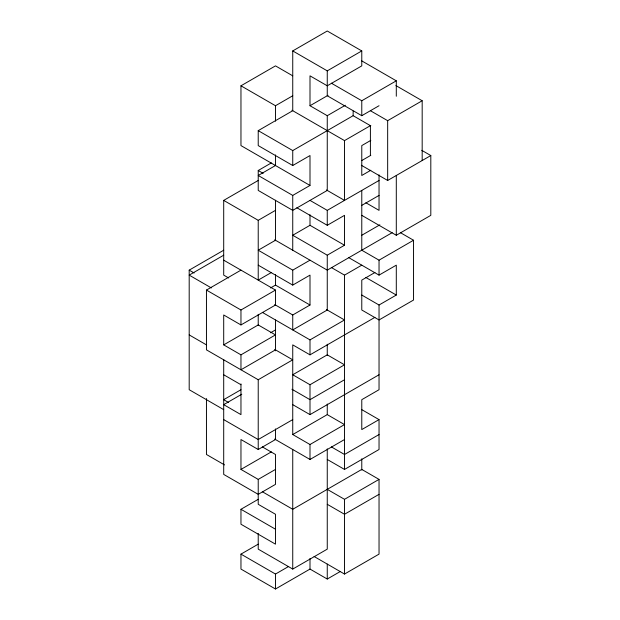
<?xml version="1.0" encoding="UTF-8"?>
<svg xmlns="http://www.w3.org/2000/svg" width="620" height="620" viewBox="0 0 620 620"><rect width="100%" height="100%" fill="white"/><g stroke="black" fill="none" stroke-linecap="round" stroke-linejoin="round"><path stroke-width="0.93" d="M275.481 154.907L275.481 165.517L258.222 175.483L292.741 195.409L310 185.45L310 155.55L292.741 165.517L258.222 145.592L258.222 130.642L292.741 110.717L292.741 50.925L327.259 31L361.778 50.925L361.778 65.875L327.259 85.8L310 75.841L310 105.733L327.259 115.7L345.34 105.26M310 185.45L240.963 145.592L240.963 85.8L275.481 65.875L292.741 75.841M292.741 50.925L327.259 70.858L361.778 50.925M240.963 85.8L275.481 105.733L292.741 95.767M310 105.733L328.081 95.294M331.367 83.196L361.778 100.75L396.296 80.825L396.296 96.247M327.259 115.7L327.259 190.425L292.741 210.358L258.222 190.425L258.222 170.5L271.374 162.905M258.222 130.642L292.741 150.567L353.555 115.459M327.259 70.858L327.259 95.767L361.778 115.7L379.037 105.733M228.641 277.969L223.704 275.125L223.704 200.392L258.222 180.467M291.919 110.236L344.519 140.608L370.814 125.426M370.404 110.717L387.663 120.675L422.181 100.75L422.181 160.534M370.814 140.368L361.778 145.592L361.778 175.483L370.814 170.26M223.704 200.392L258.222 220.325L275.481 210.358M361.778 160.534L370.814 155.318M223.704 409.642L189.193 389.716L189.193 270.142L223.704 250.217M223.704 255.2L189.193 275.125L211.381 287.936M275.481 240.25L258.222 250.217L292.741 270.142L310 260.175M310 200.392L327.259 210.358L379.037 180.467M344.519 245.233L310 225.3L292.741 235.267L327.259 255.192L344.519 245.233L344.519 215.342L327.259 225.3L296.848 207.746M361.367 165.276L387.663 180.467L430.807 155.55L430.807 215.342L396.296 235.267L361.778 215.342M274.66 349.385L292.741 359.825L258.222 379.75L206.452 349.858L206.452 290.075L240.963 270.142M361.778 205.375L379.037 195.409M271.374 272.513L258.222 280.108L258.222 220.325M361.778 235.267L379.858 224.828M270.553 287.936L275.481 285.091L310 305.017L310 275.125L292.741 285.091L258.222 265.159M206.452 290.075L240.963 310L275.481 290.075L275.481 305.017L240.963 324.942L223.704 314.983L223.704 344.875L240.963 354.841L275.481 334.909L258.222 324.95L223.704 344.875M392.181 232.655L327.259 270.142L274.66 239.777M331.367 267.53L344.519 275.125L361.778 265.159M361.778 190.425L361.778 250.217L379.037 260.175L413.548 240.25L413.548 300.034L379.037 319.966L361.778 310L361.778 280.108L374.922 272.513M274.66 304.544L292.741 314.983L310 305.017M270.553 332.777L275.481 329.925M348.626 257.571L379.037 275.125L396.296 265.159L396.296 295.05L379.037 305.017L361.778 295.05M275.481 349.858L240.963 369.784L240.963 354.841M262.33 312.372L310 339.892L344.519 319.966L326.438 309.527M240.963 389.716L223.704 399.675L228.641 402.527M241.785 394.219L223.704 404.659L240.963 414.625L240.963 383.927M292.741 434.55L327.259 414.625L344.519 424.591L310 444.517L292.741 434.55L292.741 344.875L310 354.841L374.922 317.355M310 384.733L344.519 364.8L327.259 354.841L292.741 374.767L310 384.733L310 414.625L292.741 404.659M344.519 379.75L310 399.675L291.919 389.236M292.741 419.608L258.222 439.534L223.704 419.608M310 414.625L379.037 374.767M275.481 469.425L258.222 479.392L240.963 469.425L240.963 439.534L258.222 449.5L275.481 439.534L275.481 428.932M240.963 469.425L271.374 451.871M274.66 439.061L310 459.466L344.519 439.534M327.259 459.466L344.519 469.425L379.037 449.5L379.037 419.608L361.778 429.575L361.778 399.675L379.037 389.716L379.037 305.017M258.222 479.392L258.222 504.3L275.481 514.267L275.481 544.159L240.963 524.233L240.963 509.284L258.222 499.325M379.037 434.55L344.519 454.483L331.367 446.888M340.411 571.446L327.259 579.034L310 569.075L275.481 589L240.963 569.075L240.963 554.125L258.222 544.159M327.259 489.358L344.519 499.325L379.037 479.392L379.037 554.125L344.519 574.05L314.108 556.496M379.037 494.341L344.519 514.267L327.259 504.3M240.963 554.125L275.481 574.05L288.633 566.463M258.222 533.394L258.222 549.142L292.741 569.075L327.259 549.142L327.259 448.857M361.778 60.892L396.296 80.825M395.885 85.568L422.181 100.75M421.771 150.334L430.807 155.55M365.885 202.763L379.037 210.358L379.037 174.856M326.438 189.953L344.519 200.392L344.519 140.608M400.404 232.655L413.548 240.25M258.222 170.5L263.159 173.344M365.885 277.497L396.296 295.05M223.704 260.175L275.481 290.075M189.193 270.142L194.122 272.994M361.778 409.642L379.037 419.608M189.193 334.909L206.452 344.875M223.704 374.767L240.963 384.733M379.037 479.392L361.778 469.425L292.741 509.284L262.33 491.73M262.33 446.888L275.481 454.483L275.481 484.375L258.222 494.341L223.704 474.409L223.704 359.499M224.525 464.923L206.452 454.483L206.452 398.552M240.963 509.284L275.481 529.216M396.296 175.483L396.296 235.267M387.663 120.675L387.663 180.467M379.037 260.175L379.037 275.125M370.404 155.55L370.404 125.658L353.144 115.7L353.144 111.026M361.778 100.75L361.778 115.7M361.778 458.823L361.778 470.053M344.519 275.125L344.519 469.425M344.519 499.325L344.519 574.05M327.259 210.358L327.259 225.3M327.259 255.192L327.259 310L292.741 329.925L292.741 314.983M327.259 344.232L327.259 355.322M327.259 404.015L327.259 414.625M327.259 564.091L327.259 579.034M310 214.698L310 225.3M310 339.892L310 354.841M310 444.517L310 459.466M310 558.465L310 569.075M292.741 150.567L292.741 165.517M292.741 195.409L292.741 250.217M292.741 270.142L292.741 285.091M292.741 449.5L292.741 569.075M275.481 105.733L275.481 121.163M275.481 200.229L275.481 240.731M275.481 274.482L275.481 285.091M275.481 319.966L275.481 350.819M275.481 574.05L275.481 589M258.222 314.34L258.222 325.43M258.222 379.75L258.222 449.5M240.963 310L240.963 324.942"/></g></svg>
